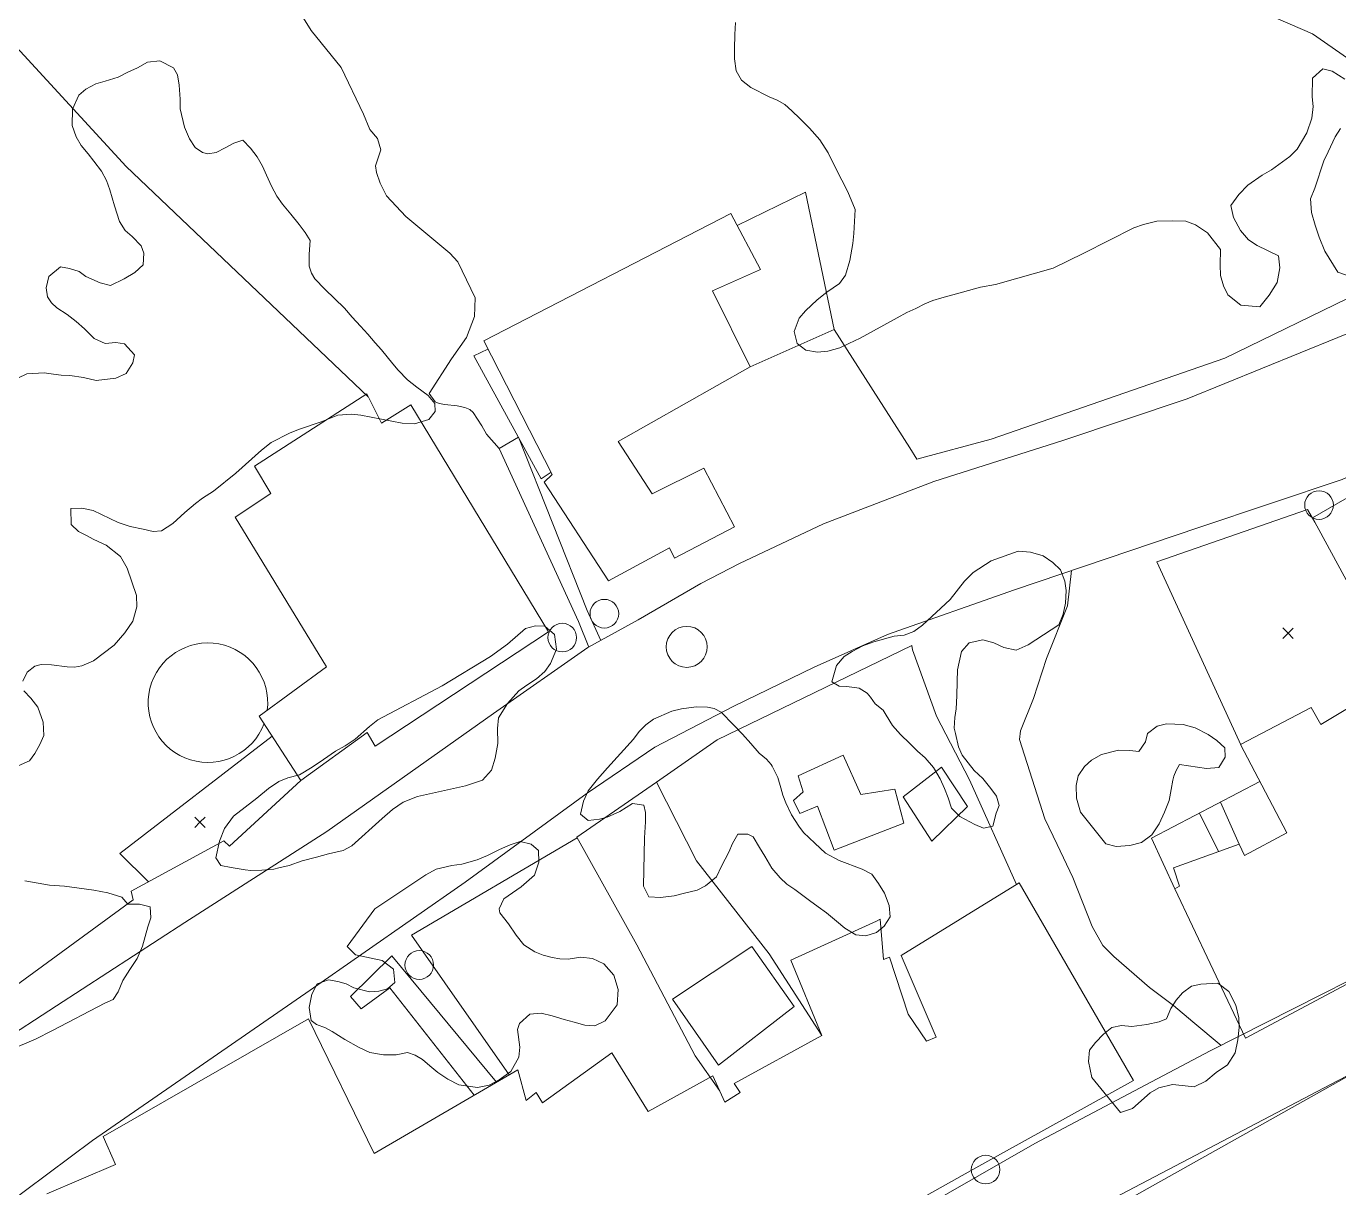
# Model space of a CAD drawing. Header units: metres. Extents: x 4652992 to 4879070, y 2074171 to 2309877.
# Drawn here: x 4654655.5 to 4654726, y 2308432.3 to 2308494.6 of the extents above; entities that cross this region are included whole.
import ezdxf

# ---------------------------------------------------------------- set-up
doc = ezdxf.new("R2010")
doc.units = ezdxf.units.M
doc.header["$MEASUREMENT"] = 0
doc.linetypes.add('DGN Style 2', pattern=[66.27138, 39.762828, -26.508552])
doc.linetypes.add('DGN Style 3', pattern=[92.779933, 66.271381, -26.508552])
for name, color, linetype, lineweight in [('Level 1', 2, 'Continuous', 0), ('Level 18', 5, 'Continuous', 0), ('Level 20', 30, 'DGN Style 3', 0), ('Level 30', 5, 'Continuous', 0), ('Level 31', 38, 'Continuous', 0), ('Level 35', 4, 'Continuous', 0), ('Level 37', 3, 'Continuous', 0), ('Level 40', 1, 'Continuous', 0), ('Level 45', 9, 'Continuous', 0), ('Level 54', 30, 'DGN Style 2', 0), ('Level 61', 4, 'Continuous', 0), ('Level 62', 4, 'Continuous', 0), ('Level 63', 3, 'Continuous', 0)]:
    doc.layers.add(name, color=color, linetype=linetype, lineweight=lineweight)

# ---------------------------------------------------------------- blocks, each defined once
blk = doc.blocks.new('POSTE_1')
at = {"layer": 'Level 61'}
blk.add_circle((-4.7e-05, -1.9e-05, -2.4e-05), 0.770001, dxfattribs=at)
blk = doc.blocks.new('AL_1')
at = {"layer": 'Level 45'}
blk.add_circle((2.1e-05, 1.3e-05, 3e-05), 1.100002, dxfattribs=at)
blk = doc.blocks.new('COTA_15')
at = {"layer": 'Level 63', "ltscale": 0.2}
for p, q in [((-1.408367, 1.419327, -0.0002), (9e-05, -0.000195, -0.0002)), ((1.419612, 1.408262, -0.0002), (9e-05, -0.000195, -0.0002)), ((9e-05, -0.000195, -0.0002), (-1.419432, -1.408652, -0.0002)), ((9e-05, -0.000195, -0.0002), (1.408547, -1.419717, -0.0002))]:
    blk.add_line(p, q, dxfattribs=at)
blk = doc.blocks.new('COTA_16')
at = {"layer": 'Level 63', "ltscale": 0.2}
for p, q in [((7e-05, 0.00015, 0.000205), (-1.419452, -1.408307, 0.000205)), ((-1.408387, 1.419672, 0.000205), (7e-05, 0.00015, 0.000205)), ((1.419592, 1.408607, 0.000205), (7e-05, 0.00015, 0.000205)), ((7e-05, 0.00015, 0.000205), (1.408527, -1.419372, 0.000205))]:
    blk.add_line(p, q, dxfattribs=at)

msp = doc.modelspace()

# ---------------------------------------------------------------- linework, layer by layer
at = {"layer": 'Level 1'}
msp.add_polyline3d([(4654726.453651, 2308492.892723, 1367), (4654724.56546, 2308494.19213, 1366), (4654722.041008, 2308495.279164, 1365), (4654719.958121, 2308496.397352, 1364), (4654717.080331, 2308497.936272, 1363), (4654714.280343, 2308500.153306, 1362), (4654712.066551, 2308501.918896, 1361), (4654709.757716, 2308504.1698, 1360), (4654707.674565, 2308506.918733, 1359), (4654705.991768, 2308509.28111, 1358), (4654703.524378, 2308511.819757, 1357), (4654701.876646, 2308513.965104, 1356), (4654700.21857, 2308516.511715, 1355), (4654697.56569, 2308520.738485, 1354), (4654696.423835, 2308522.51128, 1353), (4654694.702547, 2308524.668694, 1352), (4654693.345991, 2308526.600074, 1351), (4654691.750565, 2308529.067534, 1350), (4654689.986511, 2308531.370472, 1349), (4654688.228272, 2308533.684138, 1348), (4654686.551247, 2308535.927428, 1347)], dxfattribs=at)
at = {"layer": 'Level 18', "color": 30}
for points in [[(4654717.8439, 2308474.613328, 1371.103328), (4654727.945474, 2308478.713182, 1371.943328), (4654731.179761, 2308480.254192, 1372.263328), (4654733.935183, 2308481.90367, 1372.533328), (4654736.204558, 2308483.371437, 1373.113328), (4654739.014277, 2308485.534374, 1373.583328), (4654743.519711, 2308489.22136, 1374.273328), (4654751.121557, 2308495.887428, 1375.293328), (4654759.878772, 2308503.13381, 1376.453328), (4654769.455262, 2308511.25001, 1377.883328), (4654773.246849, 2308514.528945, 1378.223328), (4654775.880189, 2308516.713792, 1378.593328), (4654777.537696, 2308517.867311, 1378.813328), (4654780.165861, 2308519.375928, 1379.173328), (4654784.454113, 2308521.506204, 1379.633328), (4654789.546699, 2308523.823186, 1379.983328)], [(4654787.330384, 2308516.014037, 1379.165599), (4654784.198649, 2308514.42102, 1378.795599), (4654777.773733, 2308510.448623, 1378.245599), (4654775.691654, 2308509.171339, 1377.805599), (4654773.448993, 2308507.510389, 1377.495599), (4654763.143762, 2308498.210774, 1376.365316), (4654749.776633, 2308486.636802, 1374.660863), (4654742.52455, 2308480.315607, 1373.588615), (4654738.841551, 2308477.317898, 1373.048615), (4654733.545862, 2308473.724624, 1372.588615), (4654726.164945, 2308470.277428, 1371.858615), (4654718.473239, 2308467.701742, 1371.002429)], [(4654698.77872, 2308428.403739, 1376.005876), (4654709.660103, 2308434.633692, 1376.96663), (4654719.084959, 2308439.614298, 1378.095782), (4654732.516441, 2308446.412298, 1379.354572), (4654740.273157, 2308450.526446, 1380.043636), (4654746.163475, 2308454.426012, 1380.653082), (4654753.669271, 2308460.026491, 1381.480354), (4654763.731962, 2308467.912432, 1382.394504), (4654771.440308, 2308473.575086, 1383.169043), (4654783.092974, 2308481.075432, 1384.277263), (4654795.941657, 2308489.333406, 1385.704767)], [(4654793.01344, 2308482.644509, 1385.166199), (4654784.75981, 2308477.47104, 1384.216199), (4654776.108894, 2308471.834814, 1383.556199), (4654770.518187, 2308468.172527, 1382.856199), (4654762.866939, 2308462.363543, 1382.096199), (4654750.697901, 2308452.398295, 1381.096199), (4654749.483929, 2308451.528117, 1380.866199), (4654742.53332, 2308446.995157, 1380.096199), (4654733.705456, 2308442.023778, 1379.256199), (4654725.915475, 2308437.995864, 1378.406199), (4654711.391487, 2308430.391815, 1377.076199), (4654700.469544, 2308424.839926, 1376.105876)], [(4654610.684276, 2308424.864262, 1360.493328), (4654620.320727, 2308424.891226, 1360.953328), (4654623.939587, 2308425.403316, 1361.473328), (4654626.979619, 2308425.898949, 1361.803328), (4654633.511497, 2308427.175664, 1362.343328), (4654634.623762, 2308427.530289, 1362.543328), (4654635.942962, 2308428.0824, 1362.683328), (4654638.305105, 2308429.44857, 1363.053328), (4654645.488766, 2308434.056649, 1363.693328), (4654650.872539, 2308437.94255, 1364.353328), (4654657.15504, 2308442.026004, 1365.193328), (4654664.050952, 2308446.492902, 1365.873328), (4654671.664163, 2308451.391196, 1366.553328), (4654680.604705, 2308457.721242, 1367.533328), (4654685.684267, 2308461.251091, 1368.073328), (4654688.378685, 2308462.748909, 1368.423328), (4654691.740101, 2308464.696694, 1368.883328), (4654693.820288, 2308465.772245, 1369.003328), (4654698.3245, 2308467.896522, 1369.433328), (4654704.243612, 2308470.162426, 1369.873328), (4654711.173626, 2308472.360069, 1370.433328), (4654717.8439, 2308474.613328, 1371.103328)], [(4654718.473239, 2308467.701742, 1371.002429), (4654708.570992, 2308464.355878, 1370.069168), (4654701.755443, 2308461.961348, 1369.266014), (4654697.829902, 2308460.205091, 1368.786014), (4654693.507718, 2308458.103262, 1368.326014), (4654689.268521, 2308455.908006, 1367.926014), (4654685.632552, 2308453.439455, 1367.456014), (4654679.083292, 2308448.658465, 1366.873743), (4654670.776053, 2308442.863046, 1365.923743), (4654659.088786, 2308434.793487, 1364.873743), (4654651.880571, 2308429.426959, 1364.153743), (4654647.033249, 2308425.926298, 1363.813743), (4654643.734754, 2308423.838714, 1363.483743), (4654641.878144, 2308422.711004, 1363.313743), (4654639.745114, 2308421.620043, 1363.203743), (4654637.93024, 2308420.732795, 1363.113743), (4654636.101732, 2308419.946741, 1362.973743), (4654633.496748, 2308419.01771, 1362.753743), (4654629.584274, 2308417.825542, 1362.423743), (4654627.700178, 2308417.53519, 1362.313743), (4654619.2672, 2308417.534042, 1361.473743), (4654610.430261, 2308417.751095, 1360.535924)]]:
    msp.add_polyline3d(points, dxfattribs=at)
at = {"layer": 'Level 20', "linetype": 'Continuous'}
for points in [[(4654677.159115, 2308474.885279, 1366), (4654678.361134, 2308476.756648, 1365.45), (4654679.169167, 2308477.900796, 1365), (4654679.592124, 2308479.031249, 1364.48), (4654679.619864, 2308480.030626, 1364), (4654678.70634, 2308481.959856, 1363.33), (4654678.266954, 2308482.43013, 1363), (4654675.913041, 2308484.383501, 1362), (4654674.870614, 2308485.500743, 1361.59), (4654674.522955, 2308486.186176, 1361.43), (4654674.335304, 2308486.745605, 1361.24), (4654674.282429, 2308487.106262, 1361), (4654674.574288, 2308487.967187, 1360.83), (4654674.389602, 2308488.571781, 1360.65), (4654673.972795, 2308489.058337, 1360.48), (4654673.633274, 2308489.890203, 1360), (4654672.430842, 2308492.381195, 1359), (4654670.819981, 2308494.37273, 1358), (4654669.41003, 2308496.667145, 1357)], [(4654680.923082, 2308471.938349, 1366.988217), (4654680.243752, 2308472.715604, 1366.588217), (4654679.990368, 2308473.150336, 1366.398217), (4654679.516178, 2308473.868293, 1366.238217), (4654679.341907, 2308474.027435, 1366.198217), (4654679.082201, 2308474.144093, 1366.168217), (4654678.663465, 2308474.226479, 1366.148217), (4654677.999414, 2308474.293137, 1366.168217), (4654677.690225, 2308474.359586, 1366.158217), (4654677.482969, 2308474.442155, 1366.118217), (4654677.159115, 2308474.885279, 1366)], [(4654711.636563, 2308465.391702, 1370.358091), (4654711.411581, 2308463.492486, 1370.518091), (4654710.297122, 2308460.666483, 1372.308091), (4654709.602291, 2308458.531182, 1373.378091), (4654708.897172, 2308456.783565, 1374.558091), (4654708.844521, 2308456.329578, 1374.568091), (4654710.200478, 2308452.056052, 1375.988091), (4654710.85716, 2308450.690494, 1376.338091), (4654711.700559, 2308448.91533, 1376.328091), (4654712.749003, 2308446.290035, 1376.878091), (4654713.308897, 2308445.258507, 1377.238091), (4654713.903337, 2308444.675518, 1377.358091), (4654715.813679, 2308443.01608, 1378.108091), (4654717.10661, 2308442.055086, 1378.048091), (4654718.153868, 2308441.162283, 1377.988091), (4654719.660353, 2308439.905519, 1378.149708)]]:
    msp.add_polyline3d(points, dxfattribs=at)
at = {"layer": 'Level 30', "color": 1, "extrusion": (-0.1737237186416965, 0.281306302054567, 0.9437620642967619), "elevation": -157951.939402, "flags": 128}
msp.add_lwpolyline([(-5173312.785648, 455034.493255), (-5173307.782545, 455033.82785), (-5173307.063743, 455038.395738)], dxfattribs=at)
at = {"layer": 'Level 30', "color": 1}
for points in [[(4654788.039582, 2308486.086044, 1390.152429), (4654781.232372, 2308480.284431, 1386.867429), (4654780.730167, 2308480.883051, 1386.807429), (4654766.806787, 2308470.587702, 1385.367429), (4654751.858815, 2308458.656794, 1383.997429), (4654742.52803, 2308452.326072, 1383.017429), (4654736.438028, 2308448.792116, 1382.327429), (4654731.202881, 2308457.794063, 1381.757429), (4654730.16718, 2308457.121236, 1381.797429), (4654735.028723, 2308447.792837, 1383.027429), (4654720.971812, 2308440.295872, 1383.627429)], [(4654694.393459, 2308476.324401, 1371.816123), (4654687.299587, 2308472.319222, 1371.426123), (4654689.127219, 2308469.511848, 1371.526123), (4654691.899391, 2308470.892573, 1371.356123), (4654693.541337, 2308467.740329, 1370.946123), (4654690.32181, 2308466.048363, 1370.926123), (4654690.062298, 2308466.602133, 1370.936123), (4654686.779792, 2308464.833169, 1371.026123), (4654683.333085, 2308470.123909, 1371.046123), (4654683.762933, 2308470.55209, 1371.766123), (4654680.089384, 2308477.717496, 1371.866123), (4654693.348772, 2308484.546731, 1368.836123), (4654694.944306, 2308481.547822, 1368.736123), (4654692.361071, 2308480.398092, 1371.836123), (4654694.393459, 2308476.324401, 1371.816123)], [(4654683.555963, 2308462.098338, 1369.656123), (4654674.264754, 2308455.966027, 1369.666123), (4654673.82865, 2308456.70239, 1369.566123), (4654670.273603, 2308454.124056, 1368.916123), (4654668.039187, 2308457.575496, 1369.106123), (4654671.653987, 2308460.216605, 1369.506123), (4654666.754188, 2308468.26304, 1369.456123), (4654668.662331, 2308469.516588, 1369.396123), (4654667.781288, 2308470.983651, 1369.136123), (4654673.812432, 2308474.867439, 1369.236123), (4654674.609312, 2308473.297478, 1369.626123), (4654676.178736, 2308474.2911, 1369.576123), (4654683.555963, 2308462.098338, 1369.656123)], [(4654720.971812, 2308440.295872, 1383.627429), (4654717.172135, 2308448.306274, 1380.932429), (4654717.430906, 2308448.459931, 1380.872429), (4654717.101891, 2308449.441274, 1380.487429), (4654720.638262, 2308450.699845, 1380.892429), (4654720.926988, 2308450.096939, 1381.152429), (4654723.192007, 2308451.305169, 1381.577429), (4654720.703179, 2308456.045396, 1379.427429), (4654724.491973, 2308458.032812, 1379.332429), (4654725.018388, 2308457.118649, 1379.412429), (4654729.216559, 2308459.643145, 1379.972429), (4654724.564949, 2308468.222973, 1378.502429), (4654729.095418, 2308470.837757, 1378.457429)], [(4654711.448518, 2308429.830633, 1379.387429), (4654726.698561, 2308438.375966, 1380.397429), (4654726.82766, 2308438.038509, 1380.937429), (4654736.039852, 2308442.943736, 1382.237429), (4654735.852253, 2308443.189106, 1382.197429), (4654746.498344, 2308449.294231, 1382.937429), (4654746.722409, 2308448.914798, 1383.097429), (4654747.032497, 2308449.082611, 1383.127429), (4654750.990022, 2308442.998372, 1382.587429), (4654752.758143, 2308444.012711, 1382.477429), (4654754.955634, 2308440.856109, 1381.737429), (4654752.319957, 2308439.208249, 1381.467429), (4654750.888574, 2308441.474338, 1382.397429), (4654747.579411, 2308439.576727, 1382.507429), (4654751.307741, 2308432.067202, 1381.487429), (4654756.313812, 2308434.369727, 1381.787429), (4654758.39414, 2308429.598123, 1381.377429)], [(4654701.160056, 2308446.576819, 1376.920437), (4654701.361556, 2308446.672926, 1376.930697), (4654701.541288, 2308444.515028, 1377.950697), (4654701.868106, 2308444.645734, 1377.990697), (4654702.875971, 2308441.574072, 1378.940697), (4654703.845944, 2308440.13166, 1379.050697), (4654704.371856, 2308440.353531, 1379.050697), (4654702.488754, 2308444.735748, 1378.210697), (4654708.824669, 2308448.634723, 1378.700697), (4654714.967527, 2308438.022154, 1378.960697), (4654706.667916, 2308433.421338, 1378.870697), (4654698.673991, 2308428.955759, 1378.680697)], [(4654656.647899, 2308431.943404, 1371.020697), (4654660.33262, 2308433.510662, 1371.020697), (4654659.660364, 2308435.023094, 1370.930697), (4654670.678675, 2308441.331372, 1373.980697), (4654674.214939, 2308434.103512, 1376.930697), (4654681.920412, 2308438.601194, 1375.230697), (4654682.373186, 2308436.942478, 1377.020697), (4654682.906874, 2308437.385773, 1377.040697), (4654683.247627, 2308436.82191, 1377.310697), (4654686.960475, 2308439.513464, 1378.040697), (4654688.917858, 2308436.357191, 1378.020697), (4654692.380479, 2308438.269525, 1377.290697), (4654693.030485, 2308436.851101, 1377.590697), (4654693.858181, 2308437.380082, 1377.570697), (4654693.528925, 2308437.867116, 1378.190697), (4654698.226885, 2308440.436681, 1378.210697)]]:
    msp.add_polyline3d(points, dxfattribs=at)
msp.add_3dface([(4654694.475879, 2308445.20994, 1375.860697), (4654696.750667, 2308441.994041, 1376.240697), (4654692.697329, 2308438.850899, 1376.190697), (4654690.22445, 2308442.393291, 1375.910697)], dxfattribs=at)
at = {"layer": 'Level 31'}
msp.add_polyline3d([(4654698.905121, 2308450.385135, 1376.55444), (4654698.004453, 2308452.736413, 1376.38444), (4654697.058411, 2308452.34223, 1376.21444), (4654696.706266, 2308453.052516, 1376.18444), (4654697.235994, 2308453.506231, 1376.25444), (4654696.964709, 2308454.370887, 1376.19444), (4654699.375917, 2308455.473378, 1376.22444), (4654700.32976, 2308453.379482, 1377.27444), (4654702.152481, 2308453.652609, 1377.21444), (4654702.634639, 2308451.824269, 1376.63444), (4654698.905121, 2308450.385135, 1376.55444)], dxfattribs=at)
at = {"layer": 'Level 31', "extrusion": (-0.0173493275513317, -0.0145526013910732, 0.9997435784371255)}
msp.add_arc((1222689.02491, 5048480.696882, -112981.104837), 3.207937999999999, 42.756164, 29.639068, dxfattribs=at)
at = {"layer": 'Level 31'}
msp.add_3dface([(4654704.146698, 2308450.872371, 1376.57444), (4654702.604825, 2308453.241873, 1376.51444), (4654704.657739, 2308454.839437, 1376.57444), (4654706.050388, 2308452.718513, 1376.59444)], dxfattribs=at)
at = {"layer": 'Level 35'}
for p, q in [((4654720.638262, 2308450.699845, 1380.892429), (4654719.627286, 2308452.961098, 1380.270791)), ((4654719.526798, 2308450.304283, 1380.76514), (4654718.506492, 2308452.375756, 1380.241909))]:
    msp.add_line(p, q, dxfattribs=at)
at = {"layer": 'Level 35', "extrusion": (-0.1337290660743166, 0.208252664025802, 0.9688897588544568), "elevation": -140392.499434, "flags": 128}
msp.add_lwpolyline([(-5164053.823549, 555188.826797), (-5164047.28295, 555188.220719), (-5164046.865694, 555191.279918)], dxfattribs=at)
at = {"layer": 'Level 35'}
for points in [[(4654683.701835, 2308470.671264, 1368.303093), (4654683.16644, 2308470.315873, 1368.323093), (4654679.562218, 2308476.909326, 1368.233093), (4654680.316431, 2308477.27463, 1368.183093)], [(4654720.826757, 2308455.810029, 1373.056834), (4654716.207176, 2308465.863948, 1372.616834), (4654724.305909, 2308468.663336, 1372.686834), (4654724.692696, 2308467.987347, 1372.746834)], [(4654670.277943, 2308454.127203, 1368.473022), (4654666.435509, 2308450.591051, 1368.163022), (4654666.141801, 2308450.881231, 1368.193022), (4654661.161009, 2308448.179584, 1367.923022), (4654661.265954, 2308447.725485, 1367.943022), (4654645.994425, 2308436.562686, 1365.093022)]]:
    msp.add_polyline3d(points, dxfattribs=at)
at = {"layer": 'Level 37', "extrusion": (-0.0990473196633996, 0.3755985498438928, 0.9214745562535416), "elevation": 407286.900556, "flags": 128}
msp.add_lwpolyline([(-5089468.754511, -962663.551726), (-5089469.139867, -962671.712602), (-5089465.138381, -962670.837303)], dxfattribs=at)
at = {"layer": 'Level 37', "extrusion": (-0.139493749931455, 0.1918450814519322, 0.971461249074178), "elevation": -205101.53707, "flags": 128}
msp.add_lwpolyline([(-5122288.640024, 845776.068051), (-5122293.466377, 845777.122022), (-5122293.003397, 845784.879244)], dxfattribs=at)
at = {"layer": 'Level 37', "extrusion": (-0.3194790225282584, 0.2605362697364768, 0.9110729972489529), "elevation": -884390.389284, "flags": 128}
msp.add_lwpolyline([(-4730720.008573, 1957851.714128), (-4730710.350163, 1957847.784426), (-4730707.840487, 1957857.438878)], dxfattribs=at)
at = {"layer": 'Level 37'}
for points in [[(4654673.892255, 2308474.710178, 1367.243809), (4654660.904859, 2308487.082195, 1358.443809), (4654654.208525, 2308494.349081, 1354.923809), (4654636.702766, 2308486.397032, 1350.003809), (4654625.547083, 2308480.618875, 1349.123809), (4654611.441432, 2308475.566449, 1349.043809), (4654602.388905, 2308471.546617, 1348.740421), (4654588.369588, 2308466.875486, 1351.220421)], [(4654746.214812, 2308493.438352, 1375.964843), (4654738.852248, 2308487.446944, 1374.780791), (4654732.469129, 2308483.471838, 1373.600791), (4654727.076886, 2308480.296816, 1373.040791), (4654719.869852, 2308476.787806, 1371.960791), (4654707.316071, 2308472.447407, 1370.640791), (4654703.325015, 2308471.364767, 1370.520791), (4654702.956424, 2308471.967376, 1370.55444)], [(4654708.680174, 2308448.545805, 1377.077367), (4654706.154126, 2308454.166557, 1376.047367), (4654704.390727, 2308457.577271, 1375.137367), (4654703.106504, 2308461.13155, 1372.767367), (4654703.058685, 2308461.37458, 1371.747367), (4654692.614733, 2308456.307676, 1371.307367), (4654689.361239, 2308454.04116, 1370.780697)], [(4654698.226885, 2308440.436681, 1376.920697), (4654695.402902, 2308444.813904, 1376.060697), (4654691.501225, 2308449.818183, 1374.040697), (4654689.361239, 2308454.04116, 1370.780697), (4654685.0843, 2308451.07571, 1370.490697), (4654688.30663, 2308445.298677, 1373.930697), (4654691.437662, 2308439.354541, 1375.740697), (4654692.738021, 2308437.489306, 1376.066939)]]:
    msp.add_polyline3d(points, dxfattribs=at)
at = {"layer": 'Level 40', "color": 3}
for points in [[(4654700.016965, 2308484.774481, 1369.340038), (4654699.637153, 2308485.72113, 1369.040038), (4654699.31507, 2308486.336696, 1368.780038), (4654698.879466, 2308487.173949, 1368.360038), (4654698.578495, 2308487.815323, 1368.340038), (4654698.123302, 2308488.505045, 1368.340038), (4654697.579508, 2308489.137955, 1368.340038), (4654697.051565, 2308489.646058, 1368.340038), (4654696.621292, 2308490.057279, 1368.080038), (4654696.249094, 2308490.395309, 1367.780038), (4654695.838826, 2308490.635308, 1367.560038), (4654695.400663, 2308490.820609, 1367.340038), (4654694.415728, 2308491.30562, 1367.120038), (4654693.921358, 2308491.70028, 1367.000038), (4654693.632847, 2308492.202402, 1366.800038), (4654693.546044, 2308492.858404, 1366.580038), (4654693.550126, 2308493.388633, 1366.400038), (4654693.565492, 2308494.159228, 1366.340038), (4654693.596708, 2308494.805016, 1366.340038)], [(4654655.089319, 2308475.722659, 1361.670038), (4654655.564461, 2308475.941009, 1361.690038), (4654656.503706, 2308475.998903, 1362.210038), (4654657.002288, 2308475.922539, 1362.590038), (4654657.402929, 2308475.882413, 1363.150038), (4654657.88258, 2308475.855847, 1363.650038), (4654658.601517, 2308475.747502, 1363.650038), (4654659.278177, 2308475.587231, 1363.650038), (4654660.338708, 2308475.710612, 1363.810038), (4654660.89953, 2308475.971586, 1363.790038), (4654661.256626, 2308476.535419, 1363.470038), (4654661.342213, 2308476.974482, 1363.150038), (4654660.809011, 2308477.561411, 1362.970038), (4654660.339365, 2308477.631574, 1362.630038), (4654659.778496, 2308477.568819, 1362.130038), (4654659.175256, 2308477.850576, 1361.850038), (4654658.668783, 2308478.355543, 1361.630038), (4654658.214638, 2308478.757813, 1361.210038), (4654657.739356, 2308479.134121, 1360.990038), (4654657.181728, 2308479.482336, 1360.990038), (4654656.881188, 2308479.760205, 1360.450038), (4654656.680797, 2308480.077596, 1360.070038), (4654656.596103, 2308480.5684, 1360.010038), (4654656.750647, 2308481.175645, 1360.030038), (4654657.368167, 2308481.683664, 1360.150038), (4654657.848946, 2308481.595868, 1360.510038), (4654658.374256, 2308481.437542, 1361.110038), (4654658.739337, 2308481.176334, 1361.650038), (4654659.509523, 2308480.828303, 1361.790038), (4654660.055971, 2308480.69594, 1361.830038), (4654660.788154, 2308481.042162, 1361.970038), (4654661.368987, 2308481.390328, 1362.010038), (4654661.811811, 2308481.798566, 1361.650038), (4654661.847276, 2308482.416086, 1360.990038), (4654661.7103, 2308482.811367, 1360.650038), (4654661.218294, 2308483.313233, 1360.450038), (4654660.837617, 2308483.638771, 1360.350038), (4654660.537031, 2308484.114858, 1359.770038), (4654660.276419, 2308484.963549, 1359.470038), (4654660.019142, 2308485.826772, 1359.070038), (4654659.844305, 2308486.321649, 1358.810038), (4654659.564857, 2308486.8237, 1358.570038), (4654659.155197, 2308487.353658, 1358.570038), (4654658.852403, 2308487.753985, 1358.430038), (4654658.483939, 2308488.198879, 1358.010038), (4654658.212288, 2308488.668765, 1357.750038), (4654658.002925, 2308489.27777, 1357.590038), (4654658.022748, 2308490.157838, 1357.530038), (4654658.358659, 2308490.893927, 1357.530038), (4654658.738067, 2308491.224276, 1357.590038), (4654659.273289, 2308491.505983, 1357.710038), (4654659.764026, 2308491.660003, 1357.930038), (4654660.466193, 2308491.875437, 1358.310038), (4654660.994744, 2308492.12808, 1358.330038), (4654661.505492, 2308492.369292, 1358.430038), (4654662.044048, 2308492.665532, 1358.470038), (4654662.701731, 2308492.753278, 1358.470038), (4654663.432975, 2308492.367853, 1358.690038), (4654663.652296, 2308492.000663, 1359.010038), (4654663.749251, 2308491.430997, 1359.410038), (4654663.791715, 2308490.690047, 1359.890038), (4654663.794064, 2308490.171151, 1360.330038), (4654664.021324, 2308489.17714, 1360.430038), (4654664.303028, 2308488.552631, 1360.430038), (4654664.606949, 2308488.091076, 1360.430038), (4654664.986499, 2308487.826767, 1361.190038), (4654665.272524, 2308487.750219, 1361.730038), (4654665.728782, 2308487.820147, 1362.250038), (4654666.210594, 2308488.067561, 1362.430038), (4654666.681273, 2308488.332608, 1362.170038), (4654667.157542, 2308488.489728, 1361.990038), (4654667.57608, 2308488.064595, 1362.510038), (4654667.923406, 2308487.593737, 1362.830038), (4654668.217322, 2308487.088586, 1363.150038), (4654668.427766, 2308486.616571, 1363.550038), (4654668.701671, 2308486.024227, 1364.150038), (4654668.985582, 2308485.47548, 1364.570038), (4654669.281706, 2308485.046089, 1364.590038), (4654669.73477, 2308484.506829, 1364.590038), (4654670.184499, 2308483.953036, 1364.890038), (4654670.498426, 2308483.535077, 1365.230038), (4654670.780082, 2308483.108787, 1365.810038), (4654670.717935, 2308482.375011, 1365.810038), (4654670.719204, 2308481.719125, 1366.350038), (4654670.845047, 2308481.341476, 1366.850038), (4654671.019837, 2308481.044818, 1367.250038), (4654671.559709, 2308480.486953, 1367.770038), (4654672.61606, 2308479.467716, 1367.790038), (4654673.021258, 2308478.984455, 1367.950038), (4654673.473195, 2308478.506423, 1368.130038), (4654673.87393, 2308478.069859, 1368.330038), (4654674.253526, 2308477.607331, 1368.510038), (4654674.606395, 2308477.226767, 1368.630038), (4654675.210856, 2308476.487343, 1368.970038), (4654675.49472, 2308476.136814, 1369.310038), (4654675.997858, 2308475.617315, 1369.730038), (4654676.502077, 2308475.234806, 1369.970038), (4654677.097566, 2308474.786995, 1369.970038), (4654677.454897, 2308474.359733, 1370.090038), (4654677.477257, 2308473.928029, 1370.570038), (4654677.135709, 2308473.498085, 1370.750038), (4654676.369, 2308473.265991, 1370.790038), (4654675.709063, 2308473.300703, 1370.830038), (4654673.499924, 2308473.728433, 1370.810038), (4654672.998007, 2308473.790265, 1370.770038), (4654672.253516, 2308473.721124, 1370.670038), (4654671.369983, 2308473.376846, 1370.550038), (4654670.14927, 2308472.952365, 1370.470038), (4654669.666331, 2308472.766181, 1370.410038), (4654668.684904, 2308472.259922, 1370.250038), (4654668.151937, 2308471.855756, 1370.190038), (4654666.791195, 2308470.622711, 1370.110038), (4654665.580629, 2308469.647169, 1369.970038), (4654664.993125, 2308469.269939, 1369.830038), (4654664.623722, 2308468.983186, 1369.530038), (4654664.041809, 2308468.49803, 1369.170038), (4654663.407613, 2308467.917352, 1369.070038), (4654662.798971, 2308467.514158, 1369.090038), (4654662.338251, 2308467.490927, 1368.350038), (4654661.802935, 2308467.605657, 1368.010038), (4654661.108472, 2308467.754497, 1367.670038), (4654660.45962, 2308467.969795, 1367.470038), (4654659.118466, 2308468.607913, 1367.390038), (4654658.525279, 2308468.735047, 1366.990038), (4654657.931011, 2308468.725191, 1366.650038), (4654657.943459, 2308467.853453, 1367.350038), (4654658.343067, 2308467.478118, 1368.270038), (4654658.724825, 2308467.28957, 1368.910038), (4654659.157784, 2308467.059555, 1369.490038), (4654659.81556, 2308466.750863, 1369.650038), (4654660.58692, 2308466.143384, 1369.650038), (4654660.958766, 2308465.514803, 1370.070038), (4654661.443209, 2308464.054006, 1370.590038), (4654661.468951, 2308463.438615, 1370.850038), (4654661.248784, 2308462.67772, 1370.890038), (4654660.831608, 2308462.050529, 1370.790038), (4654660.253077, 2308461.381686, 1370.750038), (4654659.151537, 2308460.550492, 1370.590038), (4654658.526173, 2308460.272858, 1370.370038), (4654658.131122, 2308460.205058, 1370.050038), (4654657.72381, 2308460.21612, 1369.710038), (4654656.885795, 2308460.334739, 1369.430038), (4654656.341601, 2308460.344644, 1369.410038), (4654656.001087, 2308460.249909, 1368.810038), (4654655.581609, 2308459.943395, 1368.550038), (4654655.3458, 2308459.445048, 1368.170038)], [(4654726.313672, 2308491.756586, 1372.994124), (4654725.62284, 2308492.188005, 1372.714124), (4654725.122072, 2308492.309109, 1372.634124), (4654724.567713, 2308491.815043, 1372.614124), (4654724.55173, 2308490.811797, 1372.754124), (4654724.602836, 2308490.299976, 1372.774124), (4654724.529466, 2308489.670875, 1372.834124), (4654724.272274, 2308488.882702, 1372.954124), (4654723.755521, 2308488.000559, 1372.954124), (4654723.359411, 2308487.617945, 1372.974124), (4654722.364567, 2308486.887682, 1372.974124), (4654721.864738, 2308486.609691, 1372.954124), (4654721.093277, 2308486.066364, 1372.934124), (4654720.609355, 2308485.577489, 1372.894124), (4654720.192486, 2308484.972973, 1372.874124), (4654720.327531, 2308484.342598, 1372.894124), (4654720.710064, 2308483.634826, 1372.954124), (4654721.127346, 2308483.129197, 1372.974124), (4654721.599158, 2308482.839642, 1372.994124), (4654722.737207, 2308482.279015, 1372.994124), (4654722.8187, 2308481.640536, 1372.974124), (4654722.665716, 2308480.851725, 1372.994124), (4654722.251254, 2308480.16007, 1372.974124), (4654721.744166, 2308479.536432, 1372.954124), (4654720.716567, 2308479.627032, 1372.934124), (4654720.02912, 2308480.179282, 1372.914124), (4654719.800472, 2308480.669705, 1372.894124), (4654719.634064, 2308481.218768, 1372.854124), (4654719.611425, 2308481.795056, 1372.854124), (4654719.632222, 2308482.624023, 1372.814124), (4654718.932252, 2308483.507986, 1372.714124), (4654718.294972, 2308483.94751, 1372.674124), (4654717.772015, 2308484.141821, 1372.614124), (4654717.079227, 2308484.157301, 1372.414124), (4654716.222888, 2308484.131623, 1372.114124), (4654715.498248, 2308483.961805, 1371.814124), (4654714.979126, 2308483.773867, 1371.814124), (4654712.294243, 2308482.415961, 1371.754124), (4654710.645684, 2308481.625055, 1371.734124), (4654707.554613, 2308480.736174, 1371.574124), (4654706.748441, 2308480.59777, 1371.454124), (4654705.470908, 2308480.245842, 1371.134124), (4654704.667143, 2308480.020298, 1371.134124), (4654704.19048, 2308479.877068, 1370.654124), (4654703.761577, 2308479.708251, 1370.274124), (4654703.284425, 2308479.461037, 1370.094124), (4654702.793283, 2308479.233581, 1369.954124), (4654702.276569, 2308478.958503, 1369.954124), (4654700.297035, 2308477.860468, 1369.954124), (4654699.690102, 2308477.566269, 1369.874124), (4654699.19896, 2308477.338813, 1369.754124), (4654698.558746, 2308477.154426, 1369.634124), (4654697.99525, 2308477.112905, 1369.574124), (4654697.370492, 2308477.220714, 1369.534124), (4654696.910263, 2308477.57765, 1369.514124), (4654696.741448, 2308478.213853, 1369.514124), (4654697.020828, 2308478.928818, 1369.534124), (4654697.349396, 2308479.323087, 1369.534124), (4654697.991566, 2308479.923414, 1369.554124), (4654698.49478, 2308480.322236, 1369.574124), (4654699.184221, 2308480.792991, 1369.614124), (4654699.504592, 2308481.24071, 1369.654124), (4654699.744898, 2308482.031797, 1369.674124), (4654699.901267, 2308482.941439, 1369.674124), (4654699.957264, 2308483.469468, 1369.694124), (4654700.016965, 2308484.774481, 1369.634124)], [(4654726.402266, 2308481.247633, 1375.494124), (4654725.924174, 2308481.399513, 1375.254124), (4654725.230973, 2308482.525137, 1374.874124), (4654724.927564, 2308483.288635, 1374.714124), (4654724.705197, 2308483.916734, 1374.614124), (4654724.511298, 2308484.6093, 1374.494124), (4654724.464065, 2308485.345936, 1374.294124), (4654724.700497, 2308485.912208, 1374.274124), (4654725.177726, 2308487.373553, 1374.274124), (4654725.416565, 2308487.852686, 1374.274124), (4654725.780861, 2308488.657067, 1374.054124), (4654726.06746, 2308489.110613, 1373.954124)], [(4654709.317205, 2308461.396495, 1374.364124), (4654708.660506, 2308461.121114, 1374.384124), (4654708.008758, 2308461.267546, 1374.344124), (4654707.458978, 2308461.514705, 1374.304124), (4654706.875797, 2308461.666195, 1374.304124), (4654706.137454, 2308461.506363, 1374.304124), (4654705.737531, 2308461.051359, 1374.364124), (4654705.515742, 2308460.058373, 1374.544124), (4654705.493296, 2308459.436702, 1374.624124), (4654705.478272, 2308458.661589, 1374.764124), (4654705.444515, 2308457.974247, 1374.944124), (4654705.381777, 2308457.511699, 1375.124124), (4654705.332116, 2308456.928545, 1375.564124), (4654705.40192, 2308456.645976, 1376.024124), (4654705.565385, 2308455.924555, 1376.024124), (4654705.760484, 2308455.485081, 1376.224124), (4654706.414173, 2308454.662045, 1376.564124), (4654706.880717, 2308454.226388, 1376.724124), (4654707.313859, 2308453.695062, 1376.924124), (4654707.616052, 2308453.287804, 1377.104124), (4654707.747707, 2308452.774759, 1377.264124), (4654707.592014, 2308452.362088, 1377.644124), (4654707.404686, 2308451.667468, 1377.844124), (4654706.9134, 2308451.566385, 1378.064124), (4654706.44014, 2308451.766509, 1378.004124), (4654705.633585, 2308452.193291, 1377.944124), (4654705.202739, 2308452.639687, 1377.744124), (4654705.010999, 2308453.196927, 1377.484124), (4654704.824383, 2308453.685654, 1377.304124), (4654704.577681, 2308454.218578, 1377.024124), (4654704.224417, 2308454.820635, 1376.724124), (4654703.788447, 2308455.335543, 1376.524124), (4654703.376334, 2308455.694168, 1376.504124), (4654702.956268, 2308456.104887, 1376.504124), (4654702.448903, 2308456.598319, 1376.024124), (4654702.023712, 2308457.07755, 1375.884124), (4654701.694836, 2308457.624673, 1375.744124), (4654701.520766, 2308457.891446, 1375.344124), (4654701.105825, 2308458.233653, 1375.184124), (4654700.847283, 2308458.599555, 1374.684124), (4654700.661903, 2308458.800655, 1374.084124), (4654700.235651, 2308459.077189, 1374.044124), (4654699.572592, 2308459.157949, 1373.584124), (4654699.172495, 2308459.19327, 1373.224124), (4654698.770631, 2308459.41487, 1372.944124), (4654699.02476, 2308460.300828, 1372.704124), (4654699.42751, 2308460.77225, 1372.624124), (4654699.864897, 2308461.051713, 1372.604124), (4654700.43942, 2308461.341293, 1372.584124), (4654701.019068, 2308461.562361, 1372.584124), (4654702.120044, 2308461.862414, 1372.604124), (4654702.65498, 2308461.92214, 1372.604124), (4654703.179668, 2308462.118891, 1372.644124), (4654703.6448, 2308462.461187, 1372.664124), (4654705.116012, 2308463.830015, 1372.684124), (4654705.897125, 2308464.827794, 1372.684124), (4654706.365616, 2308465.287856, 1372.684124), (4654707.320268, 2308465.917514, 1372.644124), (4654708.778753, 2308466.426299, 1372.564124), (4654709.431032, 2308466.381215, 1372.544124), (4654710.107168, 2308466.179849, 1372.644124), (4654710.637155, 2308465.817763, 1372.764124), (4654711.043613, 2308465.426302, 1372.824124), (4654711.279004, 2308464.827706, 1372.984124), (4654711.344919, 2308464.326021, 1373.084124), (4654711.311163, 2308463.638678, 1373.204124), (4654711.192934, 2308463.050466, 1373.264124), (4654710.959659, 2308462.482132, 1373.284124), (4654709.317205, 2308461.396495, 1374.364124)], [(4654676.531853, 2308453.261466, 1371.680038), (4654675.769371, 2308452.956494, 1371.660038), (4654675.182817, 2308452.568401, 1371.660038), (4654674.63332, 2308452.081646, 1371.660038), (4654673.013448, 2308450.615235, 1371.520038), (4654672.549746, 2308450.367067, 1371.460038), (4654671.756934, 2308450.189549, 1371.160038), (4654671.11394, 2308450.010106, 1371.100038), (4654670.346383, 2308449.812049, 1371.100038), (4654669.640282, 2308449.555446, 1371.100038), (4654669.08565, 2308449.432623, 1370.780038), (4654668.829798, 2308449.366604, 1370.340038), (4654668.185093, 2308449.308472, 1369.780038), (4654667.596768, 2308449.298708, 1369.700038), (4654667.28955, 2308449.334424, 1369.240038), (4654666.535386, 2308449.450969, 1369.080038), (4654665.973968, 2308449.556373, 1369.100038), (4654665.711269, 2308449.975598, 1369.260038), (4654665.905486, 2308450.871218, 1369.400038), (4654666.181399, 2308451.537648, 1369.500038), (4654666.653419, 2308452.207334, 1369.600038), (4654667.91654, 2308453.175847, 1369.700038), (4654668.533363, 2308453.693504, 1369.760038), (4654669.087935, 2308454.073344, 1369.820038), (4654669.566802, 2308454.257785, 1369.880038), (4654670.206433, 2308454.422833, 1369.940038), (4654670.874622, 2308454.838754, 1370.020038), (4654671.482211, 2308455.252567, 1370.120038), (4654672.125145, 2308455.689029, 1370.280038), (4654672.659537, 2308455.982494, 1370.480038), (4654673.193073, 2308456.336614, 1370.620038), (4654673.953783, 2308457.019915, 1370.740038), (4654674.398101, 2308457.37807, 1370.760038), (4654677.860305, 2308459.204879, 1370.820038), (4654680.452281, 2308460.780082, 1370.840038), (4654681.359446, 2308461.447061, 1370.840038), (4654682.321279, 2308462.283719, 1370.860038), (4654682.864965, 2308462.42401, 1370.800038), (4654683.371655, 2308462.405944, 1370.780038), (4654683.880972, 2308461.948895, 1370.740038), (4654683.998987, 2308461.167662, 1370.740038), (4654683.670914, 2308460.406604, 1370.680038), (4654683.373906, 2308459.971471, 1370.660038), (4654682.919498, 2308459.570128, 1370.620038), (4654682.406997, 2308459.241728, 1370.620038), (4654681.972769, 2308458.92676, 1370.600038), (4654681.36524, 2308458.255929, 1370.660038), (4654680.883985, 2308457.482401, 1370.760038), (4654680.827724, 2308456.919996, 1370.880038), (4654680.849796, 2308456.114006, 1370.880038), (4654680.693431, 2308455.316086, 1370.900038), (4654680.499154, 2308454.677485, 1370.900038), (4654680.014476, 2308454.146578, 1370.900038), (4654679.116486, 2308453.84046, 1370.900038), (4654676.531853, 2308453.261466, 1371.680038)], [(4654655.409356, 2308458.928281, 1368.090038), (4654655.776693, 2308458.544615, 1368.150038), (4654656.164087, 2308458.049923, 1368.190038), (4654656.438039, 2308457.25936, 1368.190038), (4654656.469371, 2308456.536043, 1368.190038), (4654656.265833, 2308456.046027, 1368.210038), (4654655.989955, 2308455.571514, 1368.170038), (4654655.716285, 2308455.172763, 1368.030038), (4654655.094255, 2308454.90966, 1367.910038)], [(4654688.712464, 2308451.043038, 1374.220038), (4654688.765191, 2308451.901639, 1373.640038), (4654688.762411, 2308452.397192, 1373.180038), (4654688.679392, 2308452.804984, 1372.900038), (4654688.073425, 2308452.890109, 1372.680038), (4654687.392587, 2308452.466358, 1372.360038), (4654686.721048, 2308452.145601, 1371.800038), (4654686.294349, 2308452.042245, 1371.460038), (4654685.697394, 2308451.975448, 1371.260038), (4654685.286226, 2308452.318716, 1371.140038), (4654685.450637, 2308453.018347, 1371.140038), (4654685.698354, 2308453.5651, 1371.140038), (4654686.189091, 2308454.194657, 1371.140038), (4654686.733226, 2308454.79775, 1371.140038), (4654688.124909, 2308456.343745, 1371.220038), (4654688.427558, 2308456.743715, 1371.220038), (4654688.783603, 2308457.117221, 1371.260038), (4654689.197168, 2308457.41838, 1371.280038), (4654690.192733, 2308457.849542, 1371.320038), (4654690.697083, 2308457.966221, 1371.340038), (4654691.498615, 2308458.079081, 1371.420038), (4654692.103815, 2308458.054115, 1372.000038), (4654692.458518, 2308457.977948, 1372.720038), (4654692.832298, 2308457.792695, 1373.320038), (4654693.491853, 2308457.111115, 1373.460038), (4654693.982972, 2308456.600691, 1373.460038), (4654694.417339, 2308456.102454, 1373.800038), (4654694.876727, 2308455.583846, 1374.220038), (4654695.262873, 2308455.260949, 1374.580038), (4654695.510494, 2308454.982797, 1375.200038), (4654695.564658, 2308454.896173, 1375.700038), (4654695.86951, 2308454.290759, 1375.920038), (4654696.035836, 2308453.73009, 1376.180038), (4654696.136399, 2308453.333529, 1376.480038), (4654696.293714, 2308452.924782, 1376.800038), (4654696.602688, 2308452.273487, 1377.360038), (4654696.996024, 2308451.664071, 1378.200038), (4654697.2586, 2308451.322713, 1378.520038), (4654697.856513, 2308450.75936, 1378.560038), (4654698.432761, 2308450.230657, 1378.700038), (4654699.159422, 2308449.83464, 1378.760038), (4654700.406921, 2308449.371778, 1378.760038), (4654700.923349, 2308449.095898, 1378.780038), (4654701.269232, 2308448.601663, 1378.800038), (4654701.594216, 2308448.081919, 1378.800038), (4654701.853915, 2308447.411207, 1378.800038), (4654701.904148, 2308446.800474, 1378.800038), (4654701.578013, 2308446.300557, 1378.800038), (4654701.171925, 2308445.967795, 1378.780038), (4654700.590692, 2308445.777633, 1378.720038), (4654700.055666, 2308445.847524, 1378.560038), (4654699.46753, 2308446.198796, 1378.300038), (4654699.017154, 2308446.565483, 1377.960038), (4654698.484237, 2308447.024887, 1377.500038), (4654698.037983, 2308447.345693, 1377.240038), (4654697.580896, 2308447.683823, 1377.160038), (4654696.780993, 2308448.275551, 1377.160038), (4654696.356405, 2308448.561707, 1377.000038), (4654696.00199, 2308448.892789, 1376.520038), (4654695.542602, 2308449.411397, 1376.040038), (4654695.17352, 2308450.0606, 1375.940038), (4654694.895223, 2308450.525324, 1375.940038), (4654694.551928, 2308451.093997, 1375.780038), (4654694.259922, 2308451.246692, 1375.340038), (4654693.722307, 2308451.242146, 1375.040038), (4654693.438736, 2308450.733089, 1375.080038), (4654693.242882, 2308450.28019, 1375.180038), (4654692.842163, 2308449.526312, 1375.280038), (4654692.587734, 2308448.951002, 1375.320038), (4654691.999502, 2308448.477368, 1375.320038), (4654691.542606, 2308448.245508, 1375.260038), (4654690.784405, 2308448.06335, 1375.220038), (4654690.305076, 2308447.926299, 1374.940038), (4654689.570362, 2308447.844088, 1374.780038), (4654688.954329, 2308447.886378, 1374.660038), (4654688.667787, 2308448.442864, 1374.480038), (4654688.712464, 2308451.043038, 1374.220038)], [(4654712.121564, 2308452.424743, 1379.284124), (4654711.911622, 2308453.171102, 1379.064124), (4654711.876811, 2308453.853386, 1378.904124), (4654712.000164, 2308454.373087, 1378.684124), (4654712.323567, 2308454.875126, 1378.444124), (4654712.703696, 2308455.215204, 1378.384124), (4654713.245349, 2308455.510464, 1378.304124), (4654714.148573, 2308455.743246, 1378.244124), (4654714.757203, 2308455.739519, 1378.244124), (4654715.255911, 2308455.687158, 1378.244124), (4654715.598576, 2308456.202776, 1377.804124), (4654715.707791, 2308456.640386, 1377.424124), (4654716.233539, 2308457.039835, 1377.284124), (4654716.727653, 2308457.157335, 1377.224124), (4654717.634942, 2308457.118908, 1377.204124), (4654718.281035, 2308456.93964, 1377.204124), (4654718.964593, 2308456.584831, 1377.224124), (4654719.434494, 2308456.266941, 1377.264124), (4654719.857387, 2308455.872639, 1377.344124), (4654719.890432, 2308455.376634, 1377.464124), (4654719.542112, 2308454.82818, 1377.604124), (4654718.889302, 2308454.771915, 1377.784124), (4654717.434531, 2308454.972571, 1377.964124), (4654717.246498, 2308454.666927, 1378.424124), (4654717.124206, 2308454.349924, 1378.844124), (4654717.071012, 2308454.139329, 1379.304124), (4654716.983356, 2308453.630367, 1379.504124), (4654716.88439, 2308453.055732, 1379.564124), (4654716.623369, 2308452.424566, 1379.744124), (4654716.345914, 2308451.79624, 1379.884124), (4654715.939806, 2308451.207051, 1379.924124), (4654715.394795, 2308450.794024, 1379.944124), (4654714.75789, 2308450.63357, 1379.844124), (4654714.03934, 2308450.588664, 1379.724124), (4654713.486202, 2308450.718057, 1379.584124), (4654712.121564, 2308452.424743, 1379.284124)], [(4654674.240292, 2308447.236306, 1370.120038), (4654676.979655, 2308449.06286, 1370.080038), (4654677.541812, 2308449.362109, 1370.080038), (4654678.377665, 2308449.55759, 1370.080038), (4654678.917868, 2308449.636573, 1370.080038), (4654679.732055, 2308449.866705, 1370.080038), (4654680.291623, 2308450.091516, 1370.080038), (4654680.934786, 2308450.418366, 1370.080038), (4654681.515253, 2308450.668688, 1370.080038), (4654682.036379, 2308450.856758, 1370.080038), (4654682.639757, 2308450.697196, 1370.100038), (4654683.025904, 2308450.374298, 1370.180038), (4654683.04105, 2308449.741102, 1370.260038), (4654682.816531, 2308449.03938, 1370.280038), (4654682.102907, 2308448.412688, 1370.340038), (4654681.625879, 2308448.095159, 1370.360038), (4654681.163039, 2308447.774584, 1370.660038), (4654680.915322, 2308447.22783, 1371.480038), (4654680.956831, 2308447.023934, 1372.040038), (4654681.41363, 2308446.430888, 1372.280038), (4654681.835343, 2308445.815379, 1372.280038), (4654682.234623, 2308445.29468, 1372.820038), (4654682.833591, 2308444.926083, 1373.280038), (4654683.285022, 2308444.754152, 1373.500038), (4654683.760707, 2308444.62201, 1373.780038), (4654684.175518, 2308444.547935, 1374.220038), (4654684.621293, 2308444.542204, 1374.740038), (4654685.299255, 2308444.636602, 1374.860038), (4654685.922765, 2308444.562708, 1374.860038), (4654686.527677, 2308444.282827, 1375.400038), (4654687.069605, 2308443.671501, 1375.740038), (4654687.305817, 2308442.900843, 1375.800038), (4654687.245613, 2308442.073846, 1375.800038), (4654686.598518, 2308441.222886, 1375.720038), (4654686.057261, 2308440.949147, 1375.560038), (4654685.515524, 2308440.990482, 1375.360038), (4654684.940522, 2308441.143951, 1375.140038), (4654684.411439, 2308441.302559, 1374.840038), (4654683.754664, 2308441.488586, 1374.600038), (4654683.179662, 2308441.642055, 1374.440038), (4654682.55433, 2308441.581352, 1374.340038), (4654682.005307, 2308441.0843, 1374.540038), (4654681.899758, 2308440.761996, 1374.980038), (4654682.032244, 2308439.803629, 1375.400038), (4654681.968205, 2308439.277429, 1375.480038), (4654681.549942, 2308438.51232, 1375.500038), (4654680.908313, 2308438.065151, 1375.500038), (4654680.377888, 2308437.774086, 1375.480038), (4654679.753323, 2308437.653224, 1375.220038), (4654678.757566, 2308437.792052, 1374.780038), (4654678.15601, 2308438.086212, 1374.500038), (4654677.617149, 2308438.4569, 1374.320038), (4654677.195149, 2308438.817493, 1374.300038), (4654676.79817, 2308439.157715, 1373.920038), (4654676.416912, 2308439.374572, 1373.180038), (4654675.990502, 2308439.526131, 1372.940038), (4654675.380125, 2308439.402221, 1372.940038), (4654674.708107, 2308439.396539, 1372.320038), (4654673.977802, 2308439.523362, 1371.740038), (4654673.401267, 2308439.79715, 1371.560038), (4654672.638752, 2308440.230863, 1371.540038), (4654671.961366, 2308440.646296, 1371.080038), (4654671.590941, 2308440.845828, 1370.300038), (4654671.111133, 2308441.023852, 1369.980038), (4654670.832548, 2308441.23366, 1369.560038), (4654670.713963, 2308441.934064, 1369.320038), (4654670.853353, 2308442.654066, 1369.240038), (4654671.14699, 2308443.205958, 1369.240038), (4654671.76331, 2308443.418583, 1369.260038), (4654672.266605, 2308443.340506, 1369.460038), (4654672.699726, 2308443.217503, 1369.700038), (4654673.123548, 2308442.991507, 1369.980038), (4654673.953936, 2308442.783198, 1370.360038), (4654674.452341, 2308442.811162, 1370.500038), (4654674.93167, 2308442.948213, 1370.580038), (4654675.323569, 2308443.284022, 1370.680038), (4654675.236716, 2308443.992611, 1370.640038), (4654674.632858, 2308444.467248, 1370.380038), (4654673.214047, 2308444.771914, 1369.900038), (4654672.766259, 2308445.213038, 1369.760038), (4654674.240292, 2308447.236306, 1370.120038)], [(4654655.45295, 2308448.734047, 1369.230038), (4654656.782877, 2308448.509999, 1369.290038), (4654657.587494, 2308448.444279, 1369.310038), (4654659.16225, 2308448.228747, 1369.330038), (4654659.921255, 2308448.096568, 1369.290038), (4654660.671382, 2308447.859564, 1369.250038), (4654660.980847, 2308447.488302, 1369.090038), (4654661.618519, 2308447.488855, 1369.090038), (4654662.190568, 2308447.335758, 1369.010038), (4654662.22298, 2308446.749431, 1368.930038), (4654662.066181, 2308446.264644, 1368.930038), (4654661.768178, 2308445.230741, 1368.930038), (4654661.481214, 2308444.575642, 1368.930038), (4654661.099645, 2308443.971313, 1368.850038), (4654660.724746, 2308443.396049, 1368.670038), (4654660.462255, 2308442.781445, 1368.550038), (4654660.199718, 2308442.365061, 1368.450038), (4654659.745714, 2308442.172675, 1368.250038), (4654656.94832, 2308440.698651, 1367.770038), (4654656.023638, 2308440.241218, 1367.630038), (4654655.097828, 2308439.845014, 1367.490038)], [(4654712.732436, 2308438.185169, 1380.764124), (4654712.542287, 2308439.046455, 1380.784124), (4654712.594775, 2308439.646027, 1380.804124), (4654712.920475, 2308440.063137, 1380.804124), (4654713.353268, 2308440.512461, 1380.824124), (4654713.801965, 2308440.857596, 1380.844124), (4654714.312514, 2308440.972257, 1380.864124), (4654714.87979, 2308440.924955, 1380.964124), (4654715.675391, 2308441.024174, 1381.304124), (4654716.345166, 2308441.178948, 1381.464124), (4654716.727062, 2308441.332746, 1380.984124), (4654716.973944, 2308441.881822, 1380.684124), (4654717.255994, 2308442.340287, 1380.504124), (4654717.592473, 2308442.72172, 1380.104124), (4654718.076868, 2308443.077594, 1380.004124), (4654718.570982, 2308443.195094, 1379.944124), (4654719.492408, 2308443.238758, 1379.944124), (4654720.076825, 2308442.79964, 1379.984124), (4654720.456773, 2308442.057718, 1379.984124), (4654720.612286, 2308441.388391, 1380.004124), (4654720.639676, 2308440.85955, 1380.064124), (4654720.559442, 2308440.197145, 1380.184124), (4654720.424247, 2308439.510423, 1380.264124), (4654720.006828, 2308438.855562, 1380.324124), (4654719.396077, 2308438.453895, 1380.384124), (4654718.842583, 2308437.991613, 1380.444124), (4654718.2131, 2308437.677717, 1380.484124), (4654717.566476, 2308437.755636, 1380.604124), (4654717.051333, 2308437.810836, 1380.604124), (4654716.326597, 2308437.631746, 1380.584124), (4654715.85634, 2308437.357962, 1380.564124), (4654714.917061, 2308436.522768, 1380.544124), (4654714.271673, 2308436.313059, 1380.544124), (4654712.732436, 2308438.185169, 1380.764124)]]:
    msp.add_polyline3d(points, dxfattribs=at)
at = {"layer": 'Level 54', "linetype": 'Continuous'}
for points in [[(4654685.721906, 2308461.272015, 1368.078217), (4654685.170192, 2308462.649972, 1367.988217), (4654680.923082, 2308471.938349, 1366.988217), (4654681.954156, 2308472.543856, 1366.948217), (4654685.643629, 2308463.236701, 1368.023093), (4654686.364417, 2308461.629184, 1368.053093)], [(4654679.570107, 2308437.229322, 1371.863093), (4654675.041678, 2308442.992618, 1366.923093), (4654673.505481, 2308441.875172, 1366.023093), (4654672.937705, 2308442.524464, 1366.123093), (4654675.160111, 2308444.715573, 1367.123093), (4654680.781482, 2308437.936401, 1371.450066)]]:
    msp.add_polyline3d(points, dxfattribs=at)
at = {"layer": 'Level 62', "extrusion": (-0.0482812153704838, -0.1139333909230997, 0.9923145200364213), "elevation": -486386.942984, "flags": 128}
msp.add_lwpolyline([(3385021.387935, 3911505.389043), (3385019.382985, 3911506.197181), (3385024.448744, 3911515.248327)], dxfattribs=at)

# ---------------------------------------------------------------- block references
at = {"layer": 'Level 45'}
msp.add_blockref('AL_1', (4654690.98175, 2308461.29385, 1368.43005), dxfattribs=at)
at = {"layer": 'Level 61'}
for p in [(4654724.92125, 2308468.90365, 1371.53685), (4654686.56235, 2308463.07395, 1368.18695), (4654684.30265, 2308461.79155, 1368.02695), (4654676.62755, 2308444.2204, 1367.90305), (4654707.02385, 2308433.24035, 1376.85225)]:
    msp.add_blockref('POSTE_1', p, dxfattribs=at)
at = {"layer": 'Level 63', "ltscale": 0.2, "xscale": 0.2, "yscale": 0.2, "zscale": 0.2}
for name, p in [('COTA_16', (4654723.25555, 2308462.02365, 1371.32075)), ('COTA_15', (4654664.85825, 2308451.87755, 1366.51045))]:
    msp.add_blockref(name, p, dxfattribs=at)

doc.saveas('drawing.dxf')
